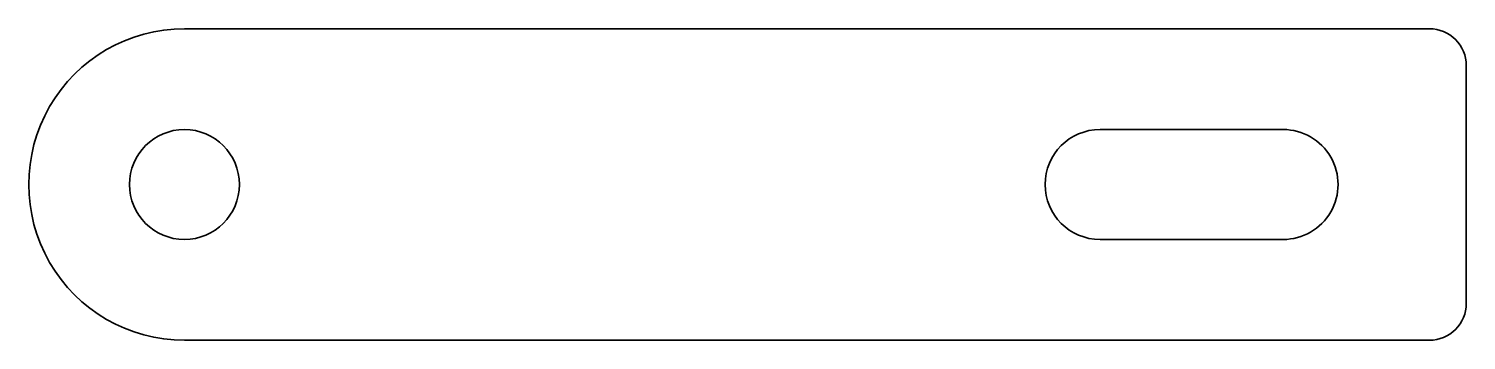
# Model space of a CAD drawing. Extents: x 107.6 to 186.1, y 105.1 to 122.1.
import ezdxf

# ---------------------------------------------------------------- set-up
doc = ezdxf.new("R2010")
doc.units = 0

msp = doc.modelspace()

# ---------------------------------------------------------------- linework, layer by layer
at = {"color": 7, "lineweight": 35}
for p, q in [((116.148193, 122.129822), (184.148193, 122.129822)), ((186.148193, 107.129822), (186.148193, 120.129822)), ((176.148193, 116.629852), (166.148193, 116.629852)), ((176.148193, 110.629852), (166.148193, 110.629852)), ((184.148193, 105.129822), (116.148193, 105.129822))]:
    msp.add_line(p, q, dxfattribs=at)
msp.add_circle((116.148193, 113.629822), 3, dxfattribs=at)
for centre, radius, start, end in [((116.148193, 113.629822), 8.5, 90.000003, 270.000004), ((184.148193, 120.129822), 2, 0, 90.000003), ((166.148193, 113.629852), 2.999998, 90.000003, 269.999137), ((176.148193, 113.629852), 2.999997, 269.998966, 90.000003), ((184.148193, 107.129822), 2, 269.999997, 360)]:
    msp.add_arc(centre, radius, start, end, dxfattribs=at)

doc.saveas('drawing.dxf')
